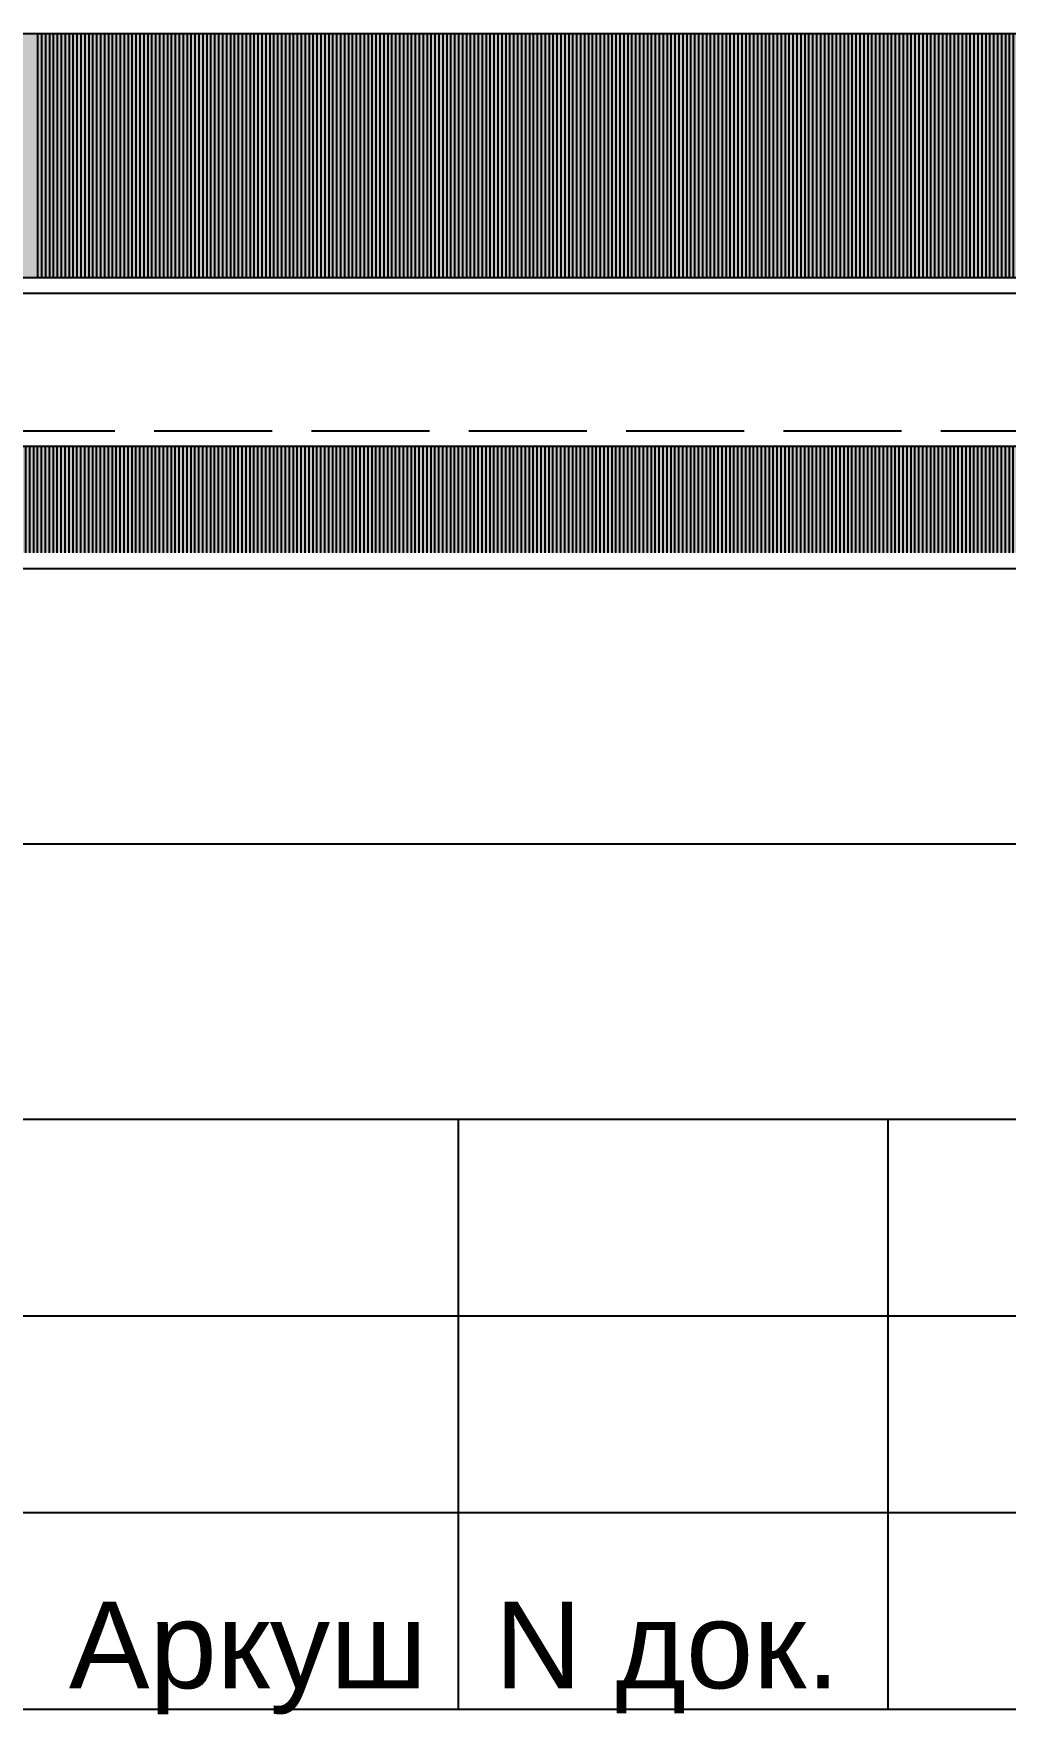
# Model space of a CAD drawing. Header units: millimetres. Extents: x -226 to 1784, y 10 to 1137.
# Drawn here: x 238.11 to 262.81, y 10.37 to 53.11 of the extents above; entities that cross this region are included whole.
import ezdxf

# ---------------------------------------------------------------- set-up
doc = ezdxf.new("R2010")
doc.units = ezdxf.units.MM
doc.linetypes.add('HID-3', pattern=[4, 3, -1])
for name, color, linetype in [('График_G', 1, 'Continuous'), ('Макет', 7, 'Continuous'), ('Перешкоди', 7, 'Continuous')]:
    doc.layers.add(name, color=color, linetype=linetype)
doc.layers.add('Текст', color=7, linetype='Continuous', lineweight=0)
doc.styles.get("Standard").update_dxf_attribs({"font": 'arial.ttf'})

# ---------------------------------------------------------------- blocks, each defined once
blk = doc.blocks.new('Корр_неб')
at = {"layer": 'График_G'}
h = blk.add_hatch(color=256, dxfattribs=at)
h.set_gradient(color1=(255, 0, 0), color2=(214, 0, 0), one_color=1, tint=0.42)
h.paths.add_polyline_path([(0.6, -208.893), (0, -208.893), (0, -215.093), (0.6, -215.093)])
for p, q in [((0, -208.893), (0.6, -208.893)), ((0.6, -208.893), (0.6, -215.093)), ((0, -215.093), (0.6, -215.093))]:
    blk.add_line(p, q, dxfattribs=at)
blk = doc.blocks.new('Незахист_Eом')
at = {"layer": 'График_G'}
h = blk.add_hatch(color=256, dxfattribs=at)
h.dxf.hatch_style = 1
h.set_gradient(color1=(255, 0, 0), color2=(255, 0, 0), tint=0.49)
h.paths.add_polyline_path([(0.3, -219.393), (-0.3, -219.393), (-0.3, -222.093), (0.3, -222.093)])
for p, q in [((-0.3, -219.393), (-0.3, -222.093)), ((0.3, -219.393), (-0.3, -219.393)), ((0.3, -219.393), (0.3, -222.093))]:
    blk.add_line(p, q, dxfattribs=at)

msp = doc.modelspace()

# ---------------------------------------------------------------- linework, layer by layer
at = {"layer": 'Макет', "lineweight": -2}
for p, q in [((20, 46.507), (390, 46.507)), ((20, 46.507), (390, 46.507)), ((20, 39.507), (390, 39.507)), ((20, 32.507), (390, 32.507)), ((20, 25.507), (405, 25.507)), ((9.044, 10.507), (405, 10.507))]:
    msp.add_line(p, q, dxfattribs=at)
at = {"layer": 'Макет', "linetype": 'HID-3', "lineweight": -2}
msp.add_line((81.171, 43.007), (390, 43.007), dxfattribs=at)
at = {"layer": 'Макет', "color": 7}
for points in [[(220.009, 25.507), (284.821, 25.507)], [(248.903, 25.507), (248.903, 10.507)], [(259.821, 25.507), (259.821, 10.507)], [(220.009, 20.508), (284.821, 20.508)], [(220.009, 15.507), (284.821, 15.507)]]:
    msp.add_lwpolyline(points, dxfattribs=at)

# ---------------------------------------------------------------- block references
at = {"layer": 'Перешкоди'}
for name, p in [('Корр_неб', (237.61, 262)), ('Корр_неб', (237.71, 262)), ('Корр_неб', (237.81, 262)), ('Корр_неб', (237.91, 262)), ('Корр_неб', (238.01, 262)), ('Корр_неб', (238.11, 262)), ('Корр_неб', (238.21, 262)), ('Корр_неб', (238.31, 262)), ('Корр_неб', (238.41, 262)), ('Корр_неб', (238.51, 262)), ('Корр_неб', (238.61, 262)), ('Корр_неб', (238.71, 262)), ('Корр_неб', (238.81, 262)), ('Корр_неб', (238.91, 262)), ('Корр_неб', (239.01, 262)), ('Корр_неб', (239.11, 262)), ('Корр_неб', (239.21, 262)), ('Корр_неб', (239.31, 262)), ('Корр_неб', (239.41, 262)), ('Корр_неб', (239.51, 262)), ('Корр_неб', (239.61, 262)), ('Корр_неб', (239.71, 262)), ('Корр_неб', (239.81, 262)), ('Корр_неб', (239.91, 262)), ('Корр_неб', (240.01, 262)), ('Корр_неб', (240.11, 262)), ('Корр_неб', (240.21, 262)), ('Корр_неб', (240.31, 262)), ('Корр_неб', (240.41, 262)), ('Корр_неб', (240.51, 262)), ('Корр_неб', (240.61, 262)), ('Корр_неб', (240.71, 262)), ('Корр_неб', (240.81, 262)), ('Корр_неб', (240.91, 262)), ('Корр_неб', (241.01, 262)), ('Корр_неб', (241.11, 262)), ('Корр_неб', (241.21, 262)), ('Корр_неб', (241.31, 262)), ('Корр_неб', (241.41, 262)), ('Корр_неб', (241.51, 262)), ('Корр_неб', (241.61, 262)), ('Корр_неб', (241.71, 262)), ('Корр_неб', (241.81, 262)), ('Корр_неб', (241.91, 262)), ('Корр_неб', (242.01, 262)), ('Корр_неб', (242.11, 262)), ('Корр_неб', (242.21, 262)), ('Корр_неб', (242.31, 262)), ('Корр_неб', (242.41, 262)), ('Корр_неб', (242.51, 262)), ('Корр_неб', (242.61, 262)), ('Корр_неб', (242.71, 262)), ('Корр_неб', (242.81, 262)), ('Корр_неб', (242.91, 262)), ('Корр_неб', (243.01, 262)), ('Корр_неб', (243.11, 262)), ('Корр_неб', (243.21, 262)), ('Корр_неб', (243.31, 262)), ('Корр_неб', (243.41, 262)), ('Корр_неб', (243.51, 262)), ('Корр_неб', (243.61, 262)), ('Корр_неб', (243.71, 262)), ('Корр_неб', (243.81, 262)), ('Корр_неб', (243.91, 262)), ('Корр_неб', (244.01, 262)), ('Корр_неб', (244.11, 262)), ('Корр_неб', (244.21, 262)), ('Корр_неб', (244.31, 262)), ('Корр_неб', (244.41, 262)), ('Корр_неб', (244.51, 262)), ('Корр_неб', (244.61, 262)), ('Корр_неб', (244.71, 262)), ('Корр_неб', (244.81, 262)), ('Корр_неб', (244.91, 262)), ('Корр_неб', (245.01, 262)), ('Корр_неб', (245.11, 262)), ('Корр_неб', (245.21, 262)), ('Корр_неб', (245.31, 262)), ('Корр_неб', (245.41, 262)), ('Корр_неб', (245.51, 262)), ('Корр_неб', (245.61, 262)), ('Корр_неб', (245.71, 262)), ('Корр_неб', (245.81, 262)), ('Корр_неб', (245.91, 262)), ('Корр_неб', (246.01, 262)), ('Корр_неб', (246.11, 262)), ('Корр_неб', (246.21, 262)), ('Корр_неб', (246.31, 262)), ('Корр_неб', (246.41, 262)), ('Корр_неб', (246.51, 262)), ('Корр_неб', (246.61, 262)), ('Корр_неб', (246.71, 262)), ('Корр_неб', (246.81, 262)), ('Корр_неб', (246.91, 262)), ('Корр_неб', (247.01, 262)), ('Корр_неб', (247.11, 262)), ('Корр_неб', (247.21, 262)), ('Корр_неб', (247.31, 262)), ('Корр_неб', (247.41, 262)), ('Корр_неб', (247.51, 262)), ('Корр_неб', (247.61, 262)), ('Корр_неб', (247.71, 262)), ('Корр_неб', (247.81, 262)), ('Корр_неб', (247.91, 262)), ('Корр_неб', (248.01, 262)), ('Корр_неб', (248.11, 262)), ('Корр_неб', (248.21, 262)), ('Корр_неб', (248.31, 262)), ('Корр_неб', (248.41, 262)), ('Корр_неб', (248.51, 262)), ('Корр_неб', (248.61, 262)), ('Корр_неб', (248.71, 262)), ('Корр_неб', (248.81, 262)), ('Корр_неб', (248.91, 262)), ('Корр_неб', (249.01, 262)), ('Корр_неб', (249.11, 262)), ('Корр_неб', (249.21, 262)), ('Корр_неб', (249.31, 262)), ('Корр_неб', (249.41, 262)), ('Корр_неб', (249.51, 262)), ('Корр_неб', (249.61, 262)), ('Корр_неб', (249.71, 262)), ('Корр_неб', (249.81, 262)), ('Корр_неб', (249.91, 262)), ('Корр_неб', (250.01, 262)), ('Корр_неб', (250.11, 262)), ('Корр_неб', (250.21, 262)), ('Корр_неб', (250.31, 262)), ('Корр_неб', (250.41, 262)), ('Корр_неб', (250.51, 262)), ('Корр_неб', (250.61, 262)), ('Корр_неб', (250.71, 262)), ('Корр_неб', (250.81, 262)), ('Корр_неб', (250.91, 262)), ('Корр_неб', (251.01, 262)), ('Корр_неб', (251.11, 262)), ('Корр_неб', (251.21, 262)), ('Корр_неб', (251.31, 262)), ('Корр_неб', (251.41, 262)), ('Корр_неб', (251.51, 262)), ('Корр_неб', (251.61, 262)), ('Корр_неб', (251.71, 262)), ('Корр_неб', (251.81, 262)), ('Корр_неб', (251.91, 262)), ('Корр_неб', (252.01, 262)), ('Корр_неб', (252.11, 262)), ('Корр_неб', (252.21, 262)), ('Корр_неб', (252.31, 262)), ('Корр_неб', (252.41, 262)), ('Корр_неб', (252.51, 262)), ('Корр_неб', (252.61, 262)), ('Корр_неб', (252.71, 262)), ('Корр_неб', (252.81, 262)), ('Корр_неб', (252.91, 262)), ('Корр_неб', (253.01, 262)), ('Корр_неб', (253.11, 262)), ('Корр_неб', (253.21, 262)), ('Корр_неб', (253.31, 262)), ('Корр_неб', (253.41, 262)), ('Корр_неб', (253.51, 262)), ('Корр_неб', (253.61, 262)), ('Корр_неб', (253.71, 262)), ('Корр_неб', (253.81, 262)), ('Корр_неб', (253.91, 262)), ('Корр_неб', (254.01, 262)), ('Корр_неб', (254.11, 262)), ('Корр_неб', (254.21, 262)), ('Корр_неб', (254.31, 262)), ('Корр_неб', (254.41, 262)), ('Корр_неб', (254.51, 262)), ('Корр_неб', (254.61, 262)), ('Корр_неб', (254.71, 262)), ('Корр_неб', (254.81, 262)), ('Корр_неб', (254.91, 262)), ('Корр_неб', (255.01, 262)), ('Корр_неб', (255.11, 262)), ('Корр_неб', (255.21, 262)), ('Корр_неб', (255.31, 262)), ('Корр_неб', (255.41, 262)), ('Корр_неб', (255.51, 262)), ('Корр_неб', (255.61, 262)), ('Корр_неб', (255.71, 262)), ('Корр_неб', (255.81, 262)), ('Корр_неб', (255.91, 262)), ('Корр_неб', (256.01, 262)), ('Корр_неб', (256.11, 262)), ('Корр_неб', (256.21, 262)), ('Корр_неб', (256.31, 262)), ('Корр_неб', (256.41, 262)), ('Корр_неб', (256.51, 262)), ('Корр_неб', (256.61, 262)), ('Корр_неб', (256.71, 262)), ('Корр_неб', (256.81, 262)), ('Корр_неб', (256.91, 262)), ('Корр_неб', (257.01, 262)), ('Корр_неб', (257.11, 262)), ('Корр_неб', (257.21, 262)), ('Корр_неб', (257.31, 262)), ('Корр_неб', (257.41, 262)), ('Корр_неб', (257.51, 262)), ('Корр_неб', (257.61, 262)), ('Корр_неб', (257.71, 262)), ('Корр_неб', (257.81, 262)), ('Корр_неб', (257.91, 262)), ('Корр_неб', (258.01, 262)), ('Корр_неб', (258.11, 262)), ('Корр_неб', (258.21, 262)), ('Корр_неб', (258.31, 262)), ('Корр_неб', (258.41, 262)), ('Корр_неб', (258.51, 262)), ('Корр_неб', (258.61, 262)), ('Корр_неб', (258.71, 262)), ('Корр_неб', (258.81, 262)), ('Корр_неб', (258.91, 262)), ('Корр_неб', (259.01, 262)), ('Корр_неб', (259.11, 262)), ('Корр_неб', (259.21, 262)), ('Корр_неб', (259.31, 262)), ('Корр_неб', (259.41, 262)), ('Корр_неб', (259.51, 262)), ('Корр_неб', (259.61, 262)), ('Корр_неб', (259.71, 262)), ('Корр_неб', (259.81, 262)), ('Корр_неб', (259.91, 262)), ('Корр_неб', (260.01, 262)), ('Корр_неб', (260.11, 262)), ('Корр_неб', (260.21, 262)), ('Корр_неб', (260.31, 262)), ('Корр_неб', (260.41, 262)), ('Корр_неб', (260.51, 262)), ('Корр_неб', (260.61, 262)), ('Корр_неб', (260.71, 262)), ('Корр_неб', (260.81, 262)), ('Корр_неб', (260.91, 262)), ('Корр_неб', (261.01, 262)), ('Корр_неб', (261.11, 262)), ('Корр_неб', (261.21, 262)), ('Корр_неб', (261.31, 262)), ('Корр_неб', (261.41, 262)), ('Корр_неб', (261.51, 262)), ('Корр_неб', (261.61, 262)), ('Корр_неб', (261.71, 262)), ('Корр_неб', (261.81, 262)), ('Корр_неб', (261.91, 262)), ('Корр_неб', (262.01, 262)), ('Корр_неб', (262.11, 262)), ('Корр_неб', (262.21, 262)), ('Корр_неб', (262.31, 262)), ('Корр_неб', (262.41, 262)), ('Корр_неб', (262.51, 262)), ('Корр_неб', (262.61, 262)), ('Корр_неб', (262.71, 262)), ('Незахист_Eом', (237.903, 262)), ('Незахист_Eом', (238.003, 262)), ('Незахист_Eом', (238.103, 262)), ('Незахист_Eом', (238.203, 262)), ('Незахист_Eом', (238.303, 262)), ('Незахист_Eом', (238.403, 262)), ('Незахист_Eом', (238.503, 262)), ('Незахист_Eом', (238.603, 262)), ('Незахист_Eом', (238.703, 262)), ('Незахист_Eом', (238.803, 262)), ('Незахист_Eом', (238.903, 262)), ('Незахист_Eом', (239.003, 262)), ('Незахист_Eом', (239.103, 262)), ('Незахист_Eом', (239.203, 262)), ('Незахист_Eом', (239.303, 262)), ('Незахист_Eом', (239.403, 262)), ('Незахист_Eом', (239.503, 262)), ('Незахист_Eом', (239.603, 262)), ('Незахист_Eом', (239.703, 262)), ('Незахист_Eом', (239.803, 262)), ('Незахист_Eом', (239.903, 262)), ('Незахист_Eом', (240.003, 262)), ('Незахист_Eом', (240.103, 262)), ('Незахист_Eом', (240.203, 262)), ('Незахист_Eом', (240.303, 262)), ('Незахист_Eом', (240.403, 262)), ('Незахист_Eом', (240.503, 262)), ('Незахист_Eом', (240.603, 262)), ('Незахист_Eом', (240.703, 262)), ('Незахист_Eом', (240.803, 262)), ('Незахист_Eом', (240.903, 262)), ('Незахист_Eом', (241.003, 262)), ('Незахист_Eом', (241.103, 262)), ('Незахист_Eом', (241.203, 262)), ('Незахист_Eом', (241.303, 262)), ('Незахист_Eом', (241.403, 262)), ('Незахист_Eом', (241.503, 262)), ('Незахист_Eом', (241.603, 262)), ('Незахист_Eом', (241.703, 262)), ('Незахист_Eом', (241.803, 262)), ('Незахист_Eом', (241.903, 262)), ('Незахист_Eом', (242.003, 262)), ('Незахист_Eом', (242.103, 262)), ('Незахист_Eом', (242.203, 262)), ('Незахист_Eом', (242.303, 262)), ('Незахист_Eом', (242.403, 262)), ('Незахист_Eом', (242.503, 262)), ('Незахист_Eом', (242.603, 262)), ('Незахист_Eом', (242.703, 262)), ('Незахист_Eом', (242.803, 262)), ('Незахист_Eом', (242.903, 262)), ('Незахист_Eом', (243.003, 262)), ('Незахист_Eом', (243.103, 262)), ('Незахист_Eом', (243.203, 262)), ('Незахист_Eом', (243.303, 262)), ('Незахист_Eом', (243.403, 262)), ('Незахист_Eом', (243.503, 262)), ('Незахист_Eом', (243.603, 262)), ('Незахист_Eом', (243.703, 262)), ('Незахист_Eом', (243.803, 262)), ('Незахист_Eом', (243.903, 262)), ('Незахист_Eом', (244.003, 262)), ('Незахист_Eом', (244.103, 262)), ('Незахист_Eом', (244.203, 262)), ('Незахист_Eом', (244.303, 262)), ('Незахист_Eом', (244.403, 262)), ('Незахист_Eом', (244.503, 262)), ('Незахист_Eом', (244.603, 262)), ('Незахист_Eом', (244.703, 262)), ('Незахист_Eом', (244.803, 262)), ('Незахист_Eом', (244.903, 262)), ('Незахист_Eом', (245.003, 262)), ('Незахист_Eом', (245.103, 262)), ('Незахист_Eом', (245.203, 262)), ('Незахист_Eом', (245.303, 262)), ('Незахист_Eом', (245.403, 262)), ('Незахист_Eом', (245.503, 262)), ('Незахист_Eом', (245.603, 262)), ('Незахист_Eом', (245.703, 262)), ('Незахист_Eом', (245.803, 262)), ('Незахист_Eом', (245.903, 262)), ('Незахист_Eом', (246.003, 262)), ('Незахист_Eом', (246.103, 262)), ('Незахист_Eом', (246.203, 262)), ('Незахист_Eом', (246.303, 262)), ('Незахист_Eом', (246.403, 262)), ('Незахист_Eом', (246.503, 262)), ('Незахист_Eом', (246.603, 262)), ('Незахист_Eом', (246.703, 262)), ('Незахист_Eом', (246.803, 262)), ('Незахист_Eом', (246.903, 262)), ('Незахист_Eом', (247.003, 262)), ('Незахист_Eом', (247.103, 262)), ('Незахист_Eом', (247.203, 262)), ('Незахист_Eом', (247.303, 262)), ('Незахист_Eом', (247.403, 262)), ('Незахист_Eом', (247.503, 262)), ('Незахист_Eом', (247.603, 262)), ('Незахист_Eом', (247.703, 262)), ('Незахист_Eом', (247.803, 262)), ('Незахист_Eом', (247.903, 262)), ('Незахист_Eом', (248.003, 262)), ('Незахист_Eом', (248.103, 262)), ('Незахист_Eом', (248.203, 262)), ('Незахист_Eом', (248.303, 262)), ('Незахист_Eом', (248.403, 262)), ('Незахист_Eом', (248.503, 262)), ('Незахист_Eом', (248.603, 262)), ('Незахист_Eом', (248.703, 262)), ('Незахист_Eом', (248.803, 262)), ('Незахист_Eом', (248.903, 262)), ('Незахист_Eом', (249.003, 262)), ('Незахист_Eом', (249.103, 262)), ('Незахист_Eом', (249.203, 262)), ('Незахист_Eом', (249.303, 262)), ('Незахист_Eом', (249.403, 262)), ('Незахист_Eом', (249.503, 262)), ('Незахист_Eом', (249.603, 262)), ('Незахист_Eом', (249.703, 262)), ('Незахист_Eом', (249.803, 262)), ('Незахист_Eом', (249.903, 262)), ('Незахист_Eом', (250.003, 262)), ('Незахист_Eом', (250.103, 262)), ('Незахист_Eом', (250.203, 262)), ('Незахист_Eом', (250.303, 262)), ('Незахист_Eом', (250.403, 262)), ('Незахист_Eом', (250.503, 262)), ('Незахист_Eом', (250.603, 262)), ('Незахист_Eом', (250.703, 262)), ('Незахист_Eом', (250.803, 262)), ('Незахист_Eом', (250.903, 262)), ('Незахист_Eом', (251.003, 262)), ('Незахист_Eом', (251.103, 262)), ('Незахист_Eом', (251.203, 262)), ('Незахист_Eом', (251.303, 262)), ('Незахист_Eом', (251.403, 262)), ('Незахист_Eом', (251.503, 262)), ('Незахист_Eом', (251.603, 262)), ('Незахист_Eом', (251.703, 262)), ('Незахист_Eом', (251.803, 262)), ('Незахист_Eом', (251.903, 262)), ('Незахист_Eом', (252.003, 262)), ('Незахист_Eом', (252.103, 262)), ('Незахист_Eом', (252.203, 262)), ('Незахист_Eом', (252.303, 262)), ('Незахист_Eом', (252.403, 262)), ('Незахист_Eом', (252.503, 262)), ('Незахист_Eом', (252.603, 262)), ('Незахист_Eом', (252.703, 262)), ('Незахист_Eом', (252.803, 262)), ('Незахист_Eом', (252.903, 262)), ('Незахист_Eом', (253.003, 262)), ('Незахист_Eом', (253.103, 262)), ('Незахист_Eом', (253.203, 262)), ('Незахист_Eом', (253.303, 262)), ('Незахист_Eом', (253.403, 262)), ('Незахист_Eом', (253.503, 262)), ('Незахист_Eом', (253.603, 262)), ('Незахист_Eом', (253.703, 262)), ('Незахист_Eом', (253.803, 262)), ('Незахист_Eом', (253.903, 262)), ('Незахист_Eом', (254.003, 262)), ('Незахист_Eом', (254.103, 262)), ('Незахист_Eом', (254.203, 262)), ('Незахист_Eом', (254.303, 262)), ('Незахист_Eом', (254.403, 262)), ('Незахист_Eом', (254.503, 262)), ('Незахист_Eом', (254.603, 262)), ('Незахист_Eом', (254.703, 262)), ('Незахист_Eом', (254.803, 262)), ('Незахист_Eом', (254.903, 262)), ('Незахист_Eом', (255.003, 262)), ('Незахист_Eом', (255.103, 262)), ('Незахист_Eом', (255.203, 262)), ('Незахист_Eом', (255.303, 262)), ('Незахист_Eом', (255.403, 262)), ('Незахист_Eом', (255.503, 262)), ('Незахист_Eом', (255.603, 262)), ('Незахист_Eом', (255.703, 262)), ('Незахист_Eом', (255.803, 262)), ('Незахист_Eом', (255.903, 262)), ('Незахист_Eом', (256.003, 262)), ('Незахист_Eом', (256.103, 262)), ('Незахист_Eом', (256.203, 262)), ('Незахист_Eом', (256.303, 262)), ('Незахист_Eом', (256.403, 262)), ('Незахист_Eом', (256.503, 262)), ('Незахист_Eом', (256.603, 262)), ('Незахист_Eом', (256.703, 262)), ('Незахист_Eом', (256.803, 262)), ('Незахист_Eом', (256.903, 262)), ('Незахист_Eом', (257.003, 262)), ('Незахист_Eом', (257.103, 262)), ('Незахист_Eом', (257.203, 262)), ('Незахист_Eом', (257.303, 262)), ('Незахист_Eом', (257.403, 262)), ('Незахист_Eом', (257.503, 262)), ('Незахист_Eом', (257.603, 262)), ('Незахист_Eом', (257.703, 262)), ('Незахист_Eом', (257.803, 262)), ('Незахист_Eом', (257.903, 262)), ('Незахист_Eом', (258.003, 262)), ('Незахист_Eом', (258.103, 262)), ('Незахист_Eом', (258.203, 262)), ('Незахист_Eом', (258.303, 262)), ('Незахист_Eом', (258.403, 262)), ('Незахист_Eом', (258.503, 262)), ('Незахист_Eом', (258.603, 262)), ('Незахист_Eом', (258.703, 262)), ('Незахист_Eом', (258.803, 262)), ('Незахист_Eом', (258.903, 262)), ('Незахист_Eом', (259.003, 262)), ('Незахист_Eом', (259.103, 262)), ('Незахист_Eом', (259.203, 262)), ('Незахист_Eом', (259.303, 262)), ('Незахист_Eом', (259.403, 262)), ('Незахист_Eом', (259.503, 262)), ('Незахист_Eом', (259.603, 262)), ('Незахист_Eом', (259.703, 262)), ('Незахист_Eом', (259.803, 262)), ('Незахист_Eом', (259.903, 262)), ('Незахист_Eом', (260.003, 262)), ('Незахист_Eом', (260.103, 262)), ('Незахист_Eом', (260.203, 262)), ('Незахист_Eом', (260.303, 262)), ('Незахист_Eом', (260.403, 262)), ('Незахист_Eом', (260.503, 262)), ('Незахист_Eом', (260.603, 262)), ('Незахист_Eом', (260.703, 262)), ('Незахист_Eом', (260.803, 262)), ('Незахист_Eом', (260.903, 262)), ('Незахист_Eом', (261.003, 262)), ('Незахист_Eом', (261.103, 262)), ('Незахист_Eом', (261.203, 262)), ('Незахист_Eом', (261.303, 262)), ('Незахист_Eом', (261.403, 262)), ('Незахист_Eом', (261.503, 262)), ('Незахист_Eом', (261.603, 262)), ('Незахист_Eом', (261.703, 262)), ('Незахист_Eом', (261.803, 262)), ('Незахист_Eом', (261.903, 262)), ('Незахист_Eом', (262.003, 262)), ('Незахист_Eом', (262.103, 262)), ('Незахист_Eом', (262.203, 262)), ('Незахист_Eом', (262.303, 262)), ('Незахист_Eом', (262.403, 262)), ('Незахист_Eом', (262.503, 262)), ('Незахист_Eом', (262.603, 262)), ('Незахист_Eом', (262.703, 262)), ('Незахист_Eом', (262.803, 262)), ('Незахист_Eом', (262.903, 262)), ('Незахист_Eом', (263.003, 262)), ('Незахист_Eом', (263.103, 262))]:
    msp.add_blockref(name, p, dxfattribs=at)

# ---------------------------------------------------------------- texts
at = {"layer": 'Текст', "char_height": 2.2, "attachment_point": 1}
for s, insert, width in [('Аркуш', (239.007, 13.237), 5.53137), ('N док.', (249.827, 13.237), 10.43422)]:
    msp.add_mtext(s, dxfattribs=dict(at, insert=insert, width=width))

doc.saveas('drawing.dxf')
